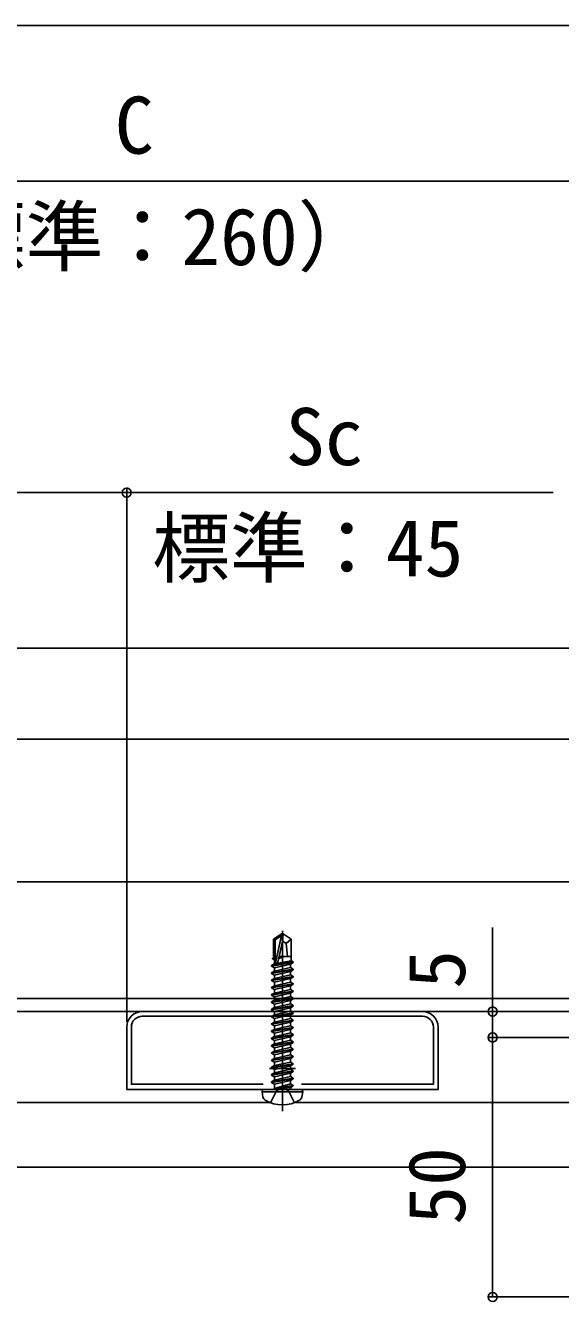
# Model space of a CAD drawing. Units: millimetres, scale not verified. Extents: x -875 to 875, y -1307 to 1299.
# Drawn here: x -89.5 to 13.6, y -404.1 to -158.2 of the extents above; entities that cross this region are included whole.
import ezdxf
from ezdxf.enums import TextEntityAlignment as Align

# ---------------------------------------------------------------- set-up
doc = ezdxf.new("R2010")
doc.units = ezdxf.units.MM
doc.header["$LTSCALE"] = 4
for name, color, linetype in [('0-3_YKK_11', 7, 'Continuous'), ('0-4_YKK_12', 2, 'Continuous'), ('0-5_YKK_13', 4, 'Continuous'), ('0-6_YKK_D', 6, 'Continuous'), ('0-8_YSS_K', 3, 'Continuous')]:
    doc.layers.add(name, color=color, linetype=linetype)
doc.styles.add('ＭＳ ゴシック', font='')
doc.styles.get('ＭＳ ゴシック').set_extended_font_data('MS Gothic')

msp = doc.modelspace()

# ---------------------------------------------------------------- linework, layer by layer
at = {"layer": '0-3_YKK_11'}
for p, q in [((-13, -348.25), (-67, -348.25)), ((-70, -351.25), (-70, -363.25)), ((-13, -349.15), (-67, -349.15)), ((-40, -356.75), (-40, -361.75)), ((-42.5, -359.25), (-37.5, -359.25))]:
    msp.add_line(p, q, dxfattribs=at)
for points in [[(-70, -363.25), (-10, -363.25), (-10, -351.25)], [(-69.1, -351.25), (-69.1, -362.25), (-43.693, -362.25)], [(-36.307, -362.25), (-10.9, -362.25), (-10.9, -351.25)]]:
    msp.add_lwpolyline(points, dxfattribs=at)
for centre, radius, start, end in [((-67, -351.25), 3, 90.00001, 179.99999), ((-13, -351.25), 3, 0.00001, 89.99999), ((-67, -351.25), 2.1, 90.00001, 179.99999), ((-13, -351.25), 2.1, 0.00001, 89.99999)]:
    msp.add_arc(centre, radius, start, end, dxfattribs=at)
at = {"layer": '0-4_YKK_12'}
for p, q in [((-295, -278.25), (205.152, -278.25)), ((700, -323.25), (-250, -323.25)), ((-227.5, -345.75), (32.5, -345.75)), ((-142.5, -365.75), (-42.5, -365.75)), ((-37.5, -365.75), (32.5, -365.75))]:
    msp.add_line(p, q, dxfattribs=at)
msp.add_lwpolyline([(-250, -348.25), (700, -348.25), (700, -323.25)], dxfattribs=at)
at = {"layer": '0-5_YKK_13'}
for p, q in [((-41.7, -334.296), (-40.15, -333.25)), ((-41.7, -337.65), (-41.7, -334.296)), ((-41.7, -334.296), (-41.4, -334.455)), ((-41.343, -338.86), (-40.15, -333.612)), ((-39.85, -333.25), (-40.15, -333.25)), ((-40.15, -333.612), (-40.15, -333.25)), ((-40, -367.45), (-40, -332.704)), ((-40, -334.757), (-40, -333.25)), ((-40, -334.757), (-39.85, -333.25)), ((-38.3, -334.296), (-39.85, -333.25)), ((-39.3, -335.15), (-38.3, -334.296)), ((-38.3, -337.65), (-38.3, -334.296)), ((-40.91, -338.757), (-40, -334.757)), ((-42.1, -339.4), (-37.9, -338.7)), ((-37.9, -338.8), (-42.1, -339.5)), ((-41.9, -338), (-41.4, -337.917)), ((-41.4, -338.017), (-41.9, -338.1)), ((-41.9, -338.1), (-41.55, -338.302)), ((-41.7, -337.65), (-41.4, -337.65)), ((-41.68, -337.873), (-41.68, -337.65)), ((-41.4, -337.84), (-41.68, -337.873)), ((-41.55, -338.302), (-41.4, -338.255)), ((-41.55, -339.083), (-41.55, -338.302)), ((-41.55, -339.083), (-38.32, -338.458)), ((-41.55, -339.818), (-38.45, -339.118)), ((-40.748, -338.046), (-39.842, -337.757)), ((-39.842, -337.757), (-40.715, -337.903)), ((-40.692, -337.799), (-39.842, -337.657)), ((-40.658, -337.65), (-38.3, -337.65)), ((-37.9, -338.8), (-38.45, -339.118)), ((-38.45, -339.783), (-38.45, -339.118)), ((-38.32, -338.458), (-38.32, -337.65)), ((-42.1, -339.5), (-41.55, -339.818)), ((-42.1, -340.8), (-37.9, -340.1)), ((-37.9, -340.2), (-42.1, -340.9)), ((-42.1, -340.9), (-41.55, -341.218)), ((-42.1, -342.2), (-37.9, -341.5)), ((-37.9, -341.6), (-42.1, -342.3)), ((-41.55, -340.483), (-38.45, -339.783)), ((-41.55, -340.483), (-41.55, -339.818)), ((-41.55, -341.218), (-38.45, -340.518)), ((-41.55, -341.883), (-38.45, -341.183)), ((-41.55, -341.883), (-41.55, -341.218)), ((-37.9, -340.2), (-38.45, -340.518)), ((-38.45, -341.183), (-38.45, -340.518)), ((-37.9, -341.6), (-38.45, -341.918)), ((-42.1, -342.3), (-41.55, -342.618)), ((-42.1, -343.6), (-37.9, -342.9)), ((-37.9, -343), (-42.1, -343.7)), ((-42.1, -343.7), (-41.55, -344.018)), ((-41.55, -342.618), (-38.45, -341.918)), ((-41.55, -343.283), (-38.45, -342.583)), ((-41.55, -343.283), (-41.55, -342.618)), ((-41.55, -344.018), (-38.45, -343.318)), ((-41.55, -344.683), (-38.45, -343.983)), ((-41.55, -344.683), (-41.55, -344.018)), ((-38.45, -342.583), (-38.45, -341.918)), ((-37.9, -343), (-38.45, -343.318)), ((-38.45, -343.983), (-38.45, -343.318)), ((-37.9, -344.4), (-42.1, -345.1)), ((-42.1, -345), (-41.55, -344.683)), ((-42.1, -345.1), (-42.1, -345)), ((-42.1, -345.1), (-41.55, -345.418)), ((-37.9, -345.8), (-42.1, -346.5)), ((-42.1, -346.4), (-41.55, -346.083)), ((-42.1, -346.5), (-42.1, -346.4)), ((-42.1, -346.5), (-41.55, -346.818)), ((-41.55, -346.083), (-38.45, -345.383)), ((-37.9, -344.4), (-38.45, -344.718)), ((-38.45, -345.383), (-38.45, -344.718)), ((-37.9, -345.8), (-38.45, -346.118)), ((-38.45, -346.783), (-38.45, -346.118)), ((-37.9, -344.4), (-37.9, -344.3)), ((-37.9, -345.8), (-37.9, -345.7)), ((-37.9, -347.2), (-42.1, -347.9)), ((-42.1, -347.8), (-41.55, -347.483)), ((-42.1, -347.9), (-42.1, -347.8)), ((-42.1, -347.9), (-41.55, -348.218)), ((-42.1, -349.2), (-37.9, -348.5)), ((-37.9, -348.6), (-42.1, -349.3)), ((-42.1, -349.2), (-41.55, -348.883)), ((-41.55, -347.483), (-38.45, -346.783)), ((-41.55, -348.218), (-38.45, -347.518)), ((-37.9, -347.2), (-38.45, -347.518)), ((-38.45, -348.183), (-38.45, -347.518)), ((-37.9, -348.6), (-38.45, -348.918)), ((-38.45, -349.583), (-38.45, -348.918)), ((-37.9, -347.2), (-37.9, -347.1)), ((-37.9, -348.6), (-37.9, -348.5)), ((-42.1, -349.3), (-42.1, -349.2)), ((-42.1, -349.3), (-41.55, -349.618)), ((-37.9, -350), (-42.1, -350.7)), ((-42.1, -350.6), (-41.55, -350.283)), ((-42.1, -350.7), (-41.55, -351.018)), ((-37.9, -351.4), (-42.1, -352.1)), ((-41.55, -350.283), (-38.45, -349.583)), ((-41.55, -351.018), (-38.45, -350.318)), ((-41.55, -351.683), (-41.55, -351.018)), ((-41.55, -351.683), (-40, -351.333)), ((-37.9, -349.9), (-38.45, -349.583)), ((-37.9, -350), (-38.45, -350.318)), ((-37.9, -351.3), (-38.45, -350.983)), ((-37.9, -351.4), (-38.45, -351.718)), ((-37.9, -350), (-37.9, -349.9)), ((-37.9, -351.4), (-37.9, -351.3)), ((-42.1, -352), (-41.55, -351.683)), ((-42.1, -352.1), (-41.55, -352.418)), ((-37.9, -352.8), (-42.1, -353.5)), ((-42.1, -353.4), (-41.55, -353.083)), ((-42.1, -353.5), (-41.55, -353.818)), ((-41.55, -352.418), (-38.45, -351.718)), ((-41.55, -353.083), (-41.55, -352.418)), ((-41.55, -353.083), (-40, -352.733)), ((-41.55, -353.818), (-38.45, -353.118)), ((-41.55, -354.483), (-41.55, -353.818)), ((-37.9, -352.7), (-38.45, -352.383)), ((-37.9, -352.8), (-38.45, -353.118)), ((-37.9, -354.1), (-38.45, -353.783)), ((-37.9, -352.8), (-37.9, -352.7)), ((-37.9, -354.2), (-42.1, -354.9)), ((-42.1, -354.8), (-41.55, -354.483)), ((-42.1, -354.9), (-41.55, -355.218)), ((-42.1, -356.2), (-37.9, -355.5)), ((-37.9, -355.6), (-42.1, -356.3)), ((-42.1, -356.3), (-42.1, -356.2)), ((-42.1, -356.3), (-41.55, -356.618)), ((-41.55, -354.483), (-40, -354.133)), ((-41.55, -355.218), (-38.45, -354.518)), ((-41.55, -355.883), (-41.55, -355.218)), ((-41.55, -356.618), (-38.45, -355.918)), ((-40, -355.533), (-38.45, -355.183)), ((-37.9, -354.2), (-38.45, -354.518)), ((-38.45, -355.183), (-38.45, -354.518)), ((-37.9, -355.5), (-38.45, -355.183)), ((-37.9, -355.6), (-38.45, -355.918)), ((-38.45, -356.583), (-38.45, -355.918)), ((-37.9, -354.2), (-37.9, -354.1)), ((-37.9, -355.6), (-37.9, -355.5)), ((-42.1, -357.6), (-37.9, -356.9)), ((-37.9, -357), (-42.1, -357.7)), ((-42.1, -357.7), (-42.1, -357.6)), ((-42.1, -357.7), (-41.55, -358.018)), ((-42.1, -359), (-37.9, -358.3)), ((-37.9, -358.4), (-42.1, -359.1)), ((-41.55, -357.283), (-41.55, -356.618)), ((-41.55, -358.018), (-38.45, -357.318)), ((-41.55, -358.683), (-41.55, -358.018)), ((-41.55, -359.418), (-38.45, -358.718)), ((-37.9, -356.9), (-38.45, -356.583)), ((-37.9, -357), (-38.45, -357.318)), ((-38.45, -357.983), (-38.45, -357.318)), ((-37.9, -358.3), (-38.45, -357.983)), ((-37.9, -358.4), (-38.45, -358.718)), ((-38.45, -359.383), (-38.45, -358.718)), ((-37.9, -357), (-37.9, -356.9)), ((-37.9, -358.4), (-37.9, -358.3)), ((-42.1, -359.1), (-42.1, -359)), ((-42.1, -359.1), (-41.55, -359.418)), ((-42.1, -360.4), (-37.9, -359.7)), ((-37.9, -359.8), (-42.1, -360.5)), ((-42.1, -360.5), (-42.1, -360.4)), ((-42.1, -360.5), (-41.55, -360.818)), ((-42.1, -361.8), (-37.9, -361.1)), ((-37.9, -361.2), (-42.1, -361.9)), ((-41.55, -360.083), (-41.55, -359.418)), ((-41.55, -360.818), (-38.45, -360.118)), ((-41.55, -361.483), (-38.45, -360.783)), ((-41.55, -361.483), (-41.55, -360.818)), ((-37.9, -359.7), (-38.45, -359.383)), ((-37.9, -359.8), (-38.45, -360.118)), ((-38.45, -360.783), (-38.45, -360.118)), ((-37.9, -361.1), (-38.45, -360.783)), ((-37.9, -361.2), (-38.45, -361.518)), ((-37.9, -359.8), (-37.9, -359.7)), ((-37.9, -361.2), (-37.9, -361.1)), ((-43.912, -363.75), (-43.824, -363.25)), ((-43.912, -363.75), (-43.74, -364.725)), ((-43.912, -363.75), (-36.088, -363.75)), ((-43.824, -363.25), (-36.176, -363.25)), ((-42.1, -361.8), (-41.55, -361.483)), ((-42.1, -361.9), (-42.1, -361.8)), ((-42.1, -361.9), (-41.55, -362.218)), ((-41.55, -362.218), (-38.45, -361.518)), ((-41.55, -363.05), (-41.55, -362.218)), ((-38.45, -362.183), (-41.5, -363.1)), ((-41.5, -363.1), (-37.9, -362.5)), ((-37.9, -362.6), (-41.5, -363.2)), ((-41.5, -363.2), (-38.45, -362.918)), ((-41.5, -363.2), (-41.5, -363.1)), ((-38.45, -362.183), (-38.45, -361.518)), ((-37.9, -362.5), (-38.45, -362.183)), ((-37.9, -362.6), (-38.45, -362.918)), ((-38.45, -363.05), (-38.45, -362.918)), ((-37.9, -362.6), (-37.9, -362.5)), ((-37.9, -362.6), (-37.9, -362.5)), ((-36.088, -363.75), (-36.26, -364.725)), ((-36.088, -363.75), (-36.176, -363.25))]:
    msp.add_line(p, q, dxfattribs=at)
for points in [[(-41.4, -338.702), (-41.4, -334.455), (-40.15, -333.612)], [(-40, -334.649), (-39.3, -335.15), (-39.05, -337.65)], [(-42.1, -339.5), (-42.1, -339.4), (-41.55, -339.083)], [(-41.9, -338.1), (-41.9, -338), (-41.68, -337.873)], [(-39.842, -337.757), (-39.842, -337.657), (-40.682, -337.756)], [(-37.9, -338.8), (-37.9, -338.7), (-38.32, -338.458)], [(-42.1, -340.9), (-42.1, -340.8), (-41.55, -340.483)], [(-37.9, -340.2), (-37.9, -340.1), (-38.45, -339.783)], [(-37.9, -341.6), (-37.9, -341.5), (-38.45, -341.183)], [(-42.1, -342.3), (-42.1, -342.2), (-41.55, -341.883)], [(-42.1, -343.7), (-42.1, -343.6), (-41.55, -343.283)], [(-42.1, -345), (-37.9, -344.3), (-38.45, -343.983)], [(-37.9, -343), (-37.9, -342.9), (-38.45, -342.583)], [(-42.1, -346.4), (-37.9, -345.7), (-38.45, -345.383)], [(-41.55, -346.083), (-41.55, -345.418), (-38.45, -344.718)], [(-41.55, -347.483), (-41.55, -346.818), (-38.45, -346.118)], [(-42.1, -347.8), (-37.9, -347.1), (-38.45, -346.783)], [(-41.55, -348.883), (-38.749, -348.25), (-38.45, -348.183)], [(-41.55, -348.883), (-41.55, -348.25), (-41.55, -348.218)], [(-41.55, -350.283), (-41.55, -349.618), (-38.45, -348.918)], [(-37.9, -348.5), (-38.333, -348.25), (-38.45, -348.183)], [(-42.1, -350.7), (-42.1, -350.6), (-37.9, -349.9)], [(-42.1, -352.1), (-42.1, -352), (-37.9, -351.3)], [(-40, -351.333), (-38.45, -350.983), (-38.45, -350.318)], [(-42.1, -353.5), (-42.1, -353.4), (-37.9, -352.7)], [(-40, -352.733), (-38.45, -352.383), (-38.45, -351.718)], [(-40, -354.133), (-38.45, -353.783), (-38.45, -353.118)], [(-42.1, -354.9), (-42.1, -354.8), (-37.9, -354.1)], [(-42.1, -356.2), (-41.55, -355.883), (-40, -355.533)], [(-42.1, -357.6), (-41.55, -357.283), (-38.45, -356.583)], [(-42.1, -359), (-41.55, -358.683), (-38.45, -357.983)], [(-42.1, -360.4), (-41.55, -360.083), (-38.45, -359.383)], [(-42.3, -365.83), (-41.145, -363.513), (-40, -362.904)], [(-37.7, -365.83), (-38.855, -363.513), (-40, -362.904)]]:
    msp.add_lwpolyline(points, dxfattribs=at)
for centre, radius, start, end in [((-41.152, -338.702), 0.248, 180, 347.19096), ((-41.75, -363.05), 0.2, 270, 0), ((-38.25, -363.05), 0.2, 180, 270), ((-42.854, -364.569), 0.9, 190, 239.36409), ((-40, -359.75), 6.5, 239.36409, 300.63591), ((-37.146, -364.569), 0.9, 300.63591, 350)]:
    msp.add_arc(centre, radius, start, end, dxfattribs=at)
at = {"layer": '0-6_YKK_D'}
for p, q in [((-181, -158.25), (826.228, -158.25)), ((-195, -188.25), (65, -188.25)), ((-70, -350.25), (-70, -247.25)), ((37, -348.25), (-0.5, -348.25)), ((49.3, -353.25), (-0.5, -353.25)), ((49.3, -353.25), (-0.5, -353.25)), ((0.5, -353.25), (0.5, -403.25)), ((49.3, -403.25), (-0.5, -403.25))]:
    msp.add_line(p, q, dxfattribs=at)
for points in [[(-115, -248.25), (-70, -248.25), (12.159, -248.25)], [(0.5, -353.25), (0.5, -348.25), (0.5, -332.057)]]:
    msp.add_lwpolyline(points, dxfattribs=at)
for centre in [(-70, -248.25), (0.5, -348.25), (0.5, -353.25), (0.5, -353.25), (0.5, -403.25)]:
    msp.add_circle(centre, 0.875, dxfattribs=at)
at = {"layer": '0-8_YSS_K'}
for p, q in [((-277.5, -295.75), (826.228, -295.75)), ((-195, -378.25), (829.228, -378.25))]:
    msp.add_line(p, q, dxfattribs=at)

# ---------------------------------------------------------------- texts
at = {"layer": '0-6_YKK_D', "style": 'ＭＳ ゴシック'}
for s, p in [('C', (-72.287, -186.25)), ('（標準：260）', (-119.503, -207.722)), ('Sc', (-39.358, -246.25)), ('標準：45', (-65.097, -267.722))]:
    msp.add_text(s, height=11, dxfattribs=at).set_placement(p, align=Align.BOTTOM_LEFT)
for s, p in [('5', (-1.5, -343.858)), ('50', (-1.5, -389.33))]:
    msp.add_text(s, height=11, rotation=90, dxfattribs=at).set_placement(p, align=Align.BOTTOM_LEFT)

doc.saveas('drawing.dxf')
